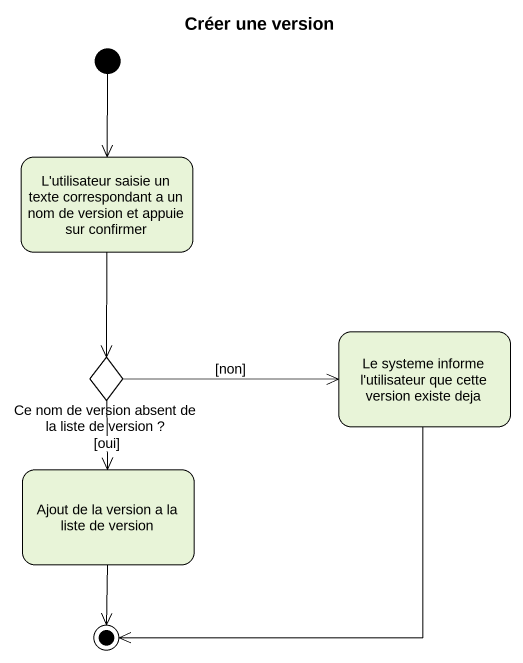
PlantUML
@startuml
title Créer une version
hide empty description
state "L'utilisateur saisie un texte correspondant a un nom de version et appuie sur confirmer" as L_utilisateur_saisie_un
state "Le systeme informe l'utilisateur que cette version existe deja" as Le_systeme_informe_l
state "Ce nom de version absent de la liste de version ?" as Ce_nom_de_version_absent_de <<choice>>
state "Ajout de la version a la liste de version" as Ajout_de_la_version_a_la
[*] --> L_utilisateur_saisie_un
L_utilisateur_saisie_un --> Ce_nom_de_version_absent_de
Ce_nom_de_version_absent_de -right-> Le_systeme_informe_l : [non]
Ce_nom_de_version_absent_de --> Ajout_de_la_version_a_la : [oui]
Le_systeme_informe_l --> [*]
Ajout_de_la_version_a_la --> [*]
@enduml
